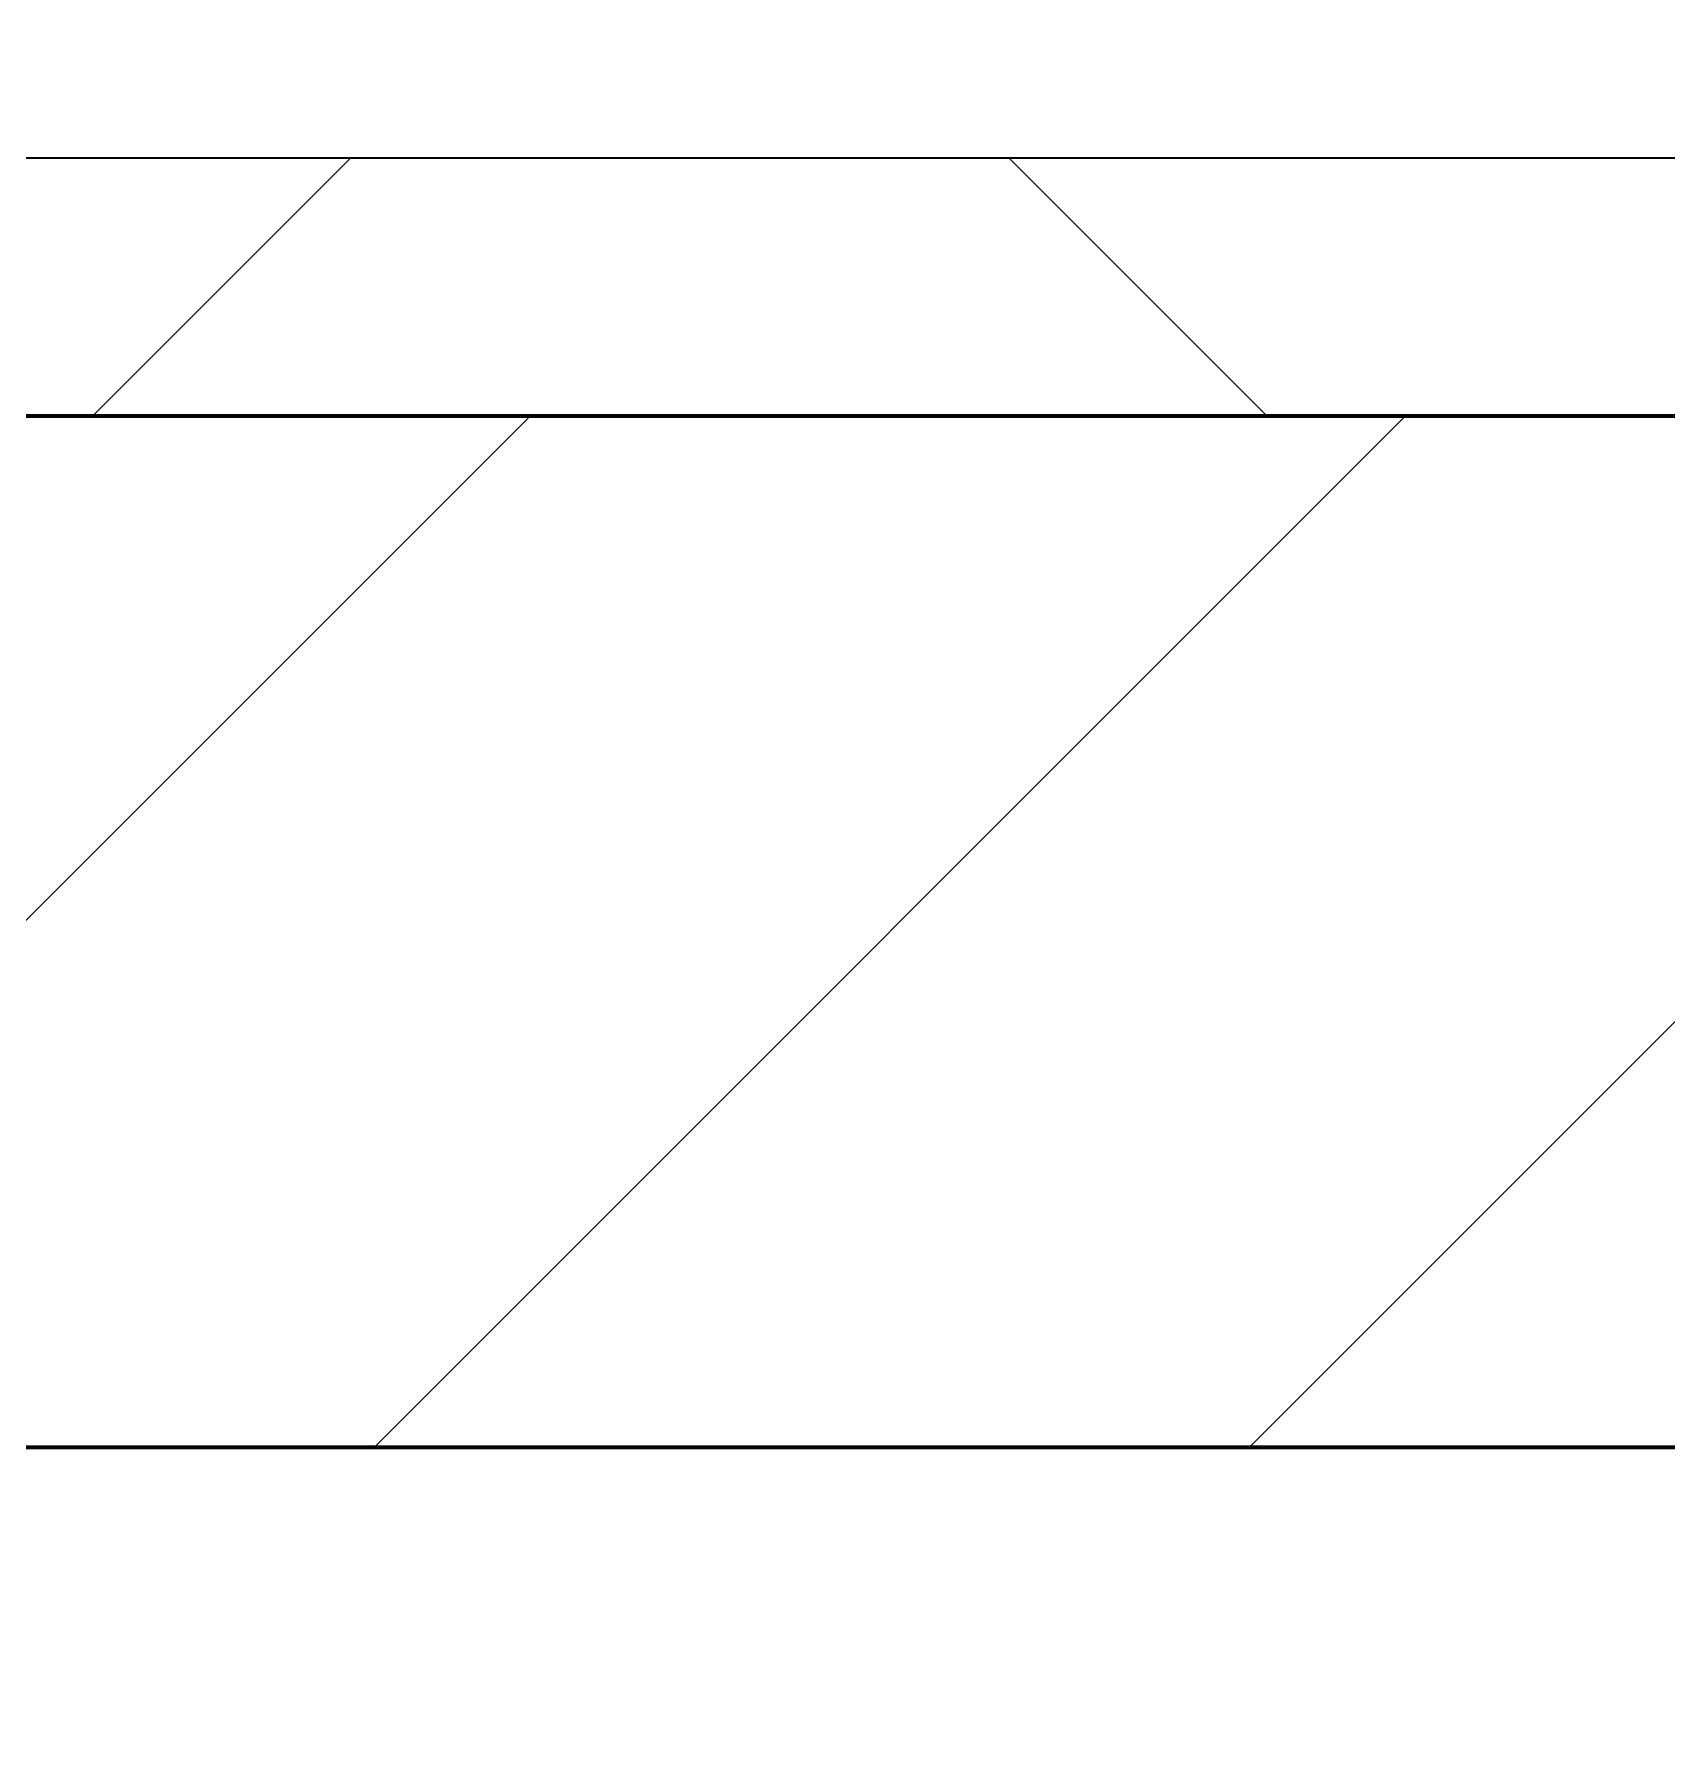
# Model space of a CAD drawing. Header units: millimetres. Extents: x -726012 to -647389, y -20772 to 18805.
# Drawn here: x -670886.5 to -670569.9, y 3872.5 to 4203 of the extents above; entities that cross this region are included whole.
import ezdxf
from ezdxf.xclip import XClip

# ---------------------------------------------------------------- set-up
doc = ezdxf.new("R2010")
doc.units = ezdxf.units.MM
doc.header["$XCLIPFRAME"] = 0
for name, color, linetype, lineweight in [('A-GLAZ-CURT', 2, 'Continuous', 9), ('A-WALL', 5, 'Continuous', 35), ('A-WALL-FNSH', 2, 'Continuous', 35), ('A-WALL-PATT', 1, 'Continuous', 35)]:
    doc.layers.add(name, color=color, linetype=linetype, lineweight=lineweight)
doc.layers.add('A11_ALU.SOLID SHEET', color=2, linetype='Continuous')

# ---------------------------------------------------------------- blocks, each defined once
blk = doc.blocks.new('PPLS-PP19_Custom Tile Pattern - Custom Tile Pattern-V209-4233-01 ENLARGED MULTI-PURPOSE LEVEL - REFLECTED CEILING PLAN - SHEET 4')
at = {"layer": 'A-GLAZ-CURT'}
for p, q in [((-300, 0), (300, 0)), ((300, 0), (-300, 0)), ((195.99, 0), (213.31, 0)), ((213.31, 0), (195.99, 0)), ((230.06, 0), (300, 0)), ((-300, -50), (300, -50)), ((300, -50), (-300, -50))]:
    blk.add_line(p, q, dxfattribs=at)
for points, knots in [([(-126.5, 0), (-122.44, 0), (-108.71, 0), (-86.68, 0), (-63.44, 0), (-54.4, 0), (-48.53, 0), (-30.79, 0), (-18.03, 0), (8.61, 0), (15.02, 0), (22.91, 0), (29.02, 0), (32.41, 0), (33.51, 0)], [-5231.017328, -5231.017328, -5231.017328, -5231.017328, -4994.692869, -4542.524482, -4008.285538, -3689.699207, -3546.54457, -3315.260113, -2864.387349, -2439.246196, -2084.094819, -1956.422387, -1818.904206, -1752.82481, -1752.82481, -1752.82481, -1752.82481]), ([(-36.78, 0), (-32.43, 0), (-19.22, 0), (8.83, 0), (43.36, 0), (70.92, 0), (82.12, 0), (83.66, 0)], [-6191.144455, -6191.144455, -6191.144455, -6191.144455, -5862.463379, -5340.621928, -4573.028122, -4094.177415, -3869.465285, -3869.465285, -3869.465285, -3869.465285]), ([(30.82, 0), (29.27, 0), (20.14, 0), (3.54, 0), (-16.58, 0), (-34.76, 0), (-36.04, 0)], [-10462.034656, -10462.034656, -10462.034656, -10462.034656, -10363.088938, -9884.23066, -9424.652049, -9182.880979, -9182.880979, -9182.880979, -9182.880979]), ([(-34.63, 0), (-26.29, 0), (-11.99, 0), (4.23, 0), (9.64, 0), (10.14, 0), (10.18, 0)], [-4019.024145, -4019.024145, -4019.024145, -4019.024145, -3589.737505, -3285.047089, -3066.359526, -3044.715262, -3044.715262, -3044.715262, -3044.715262]), ([(76.63, 0), (74.8, 0), (67.65, 0), (53.52, 0), (37, 0), (24.07, 0), (12.82, 0), (-2.9, 0), (-20.62, 0), (-29.57, 0), (-34, 0), (-34.13, 0)], [-3095.572228, -3095.572228, -3095.572228, -3095.572228, -2950.589685, -2634.532728, -2313.748533, -2106.613311, -1925.670641, -1617.263037, -1290.787923, -1039.307308, -1031.857409, -1031.857409, -1031.857409, -1031.857409]), ([(31.18, 0), (25.97, 0), (11.99, 0), (-10.25, 0), (-26.66, 0), (-33.97, 0)], [-4496.803627, -4496.803627, -4496.803627, -4496.803627, -4222.080604, -3745.412743, -3330.96565, -3330.96565, -3330.96565, -3330.96565]), ([(9.32, 0), (9.08, 0), (7.65, 0), (2.57, 0), (-12.23, 0), (-23.39, 0), (-31.26, 0), (-33.8, 0)], [-2922.926651, -2922.926651, -2922.926651, -2922.926651, -2882.788014, -2720.818881, -2518.50168, -2125.455881, -1948.617768, -1948.617768, -1948.617768, -1948.617768]), ([(70.61, 0), (66.16, 0), (55.8, 0), (39.61, 0), (24.74, 0), (2.64, 0), (-17.84, 0), (-30.57, 0), (-31.82, 0), (-32, 0)], [-4647.237329, -4647.237329, -4647.237329, -4647.237329, -4326.416877, -4098.545751, -3766.694881, -3333.063701, -2994.501669, -2698.150104, -2614.070998, -2614.070998, -2614.070998, -2614.070998]), ([(-30.52, 0), (-27.11, 0), (-17.83, 0), (5.99, 0), (22.06, 0), (37.44, 0), (45.92, 0), (57.76, 0), (64.47, 0), (72.74, 0), (75.22, 0), (76.03, 0), (76.21, 0)], [-2323.618664, -2323.618664, -2323.618664, -2323.618664, -2142.497158, -1716.209403, -1206.526904, -1089.329421, -901.315459, -753.071572, -495.328968, -421.953223, -334.951786, -290.452333, -290.452333, -290.452333, -290.452333]), ([(8.33, 0), (8.19, 0), (7.18, 0), (0.32, 0), (-13.89, 0), (-24.92, 0), (-29.03, 0)], [-3574.286521, -3574.286521, -3574.286521, -3574.286521, -3526.962355, -3285.499107, -2903.012179, -2680.714891, -2680.714891, -2680.714891, -2680.714891]), ([(-28.57, 0), (-26.93, 0), (-20.29, 0), (-11.45, 0), (2.08, 0), (13.15, 0), (21.24, 0), (24.62, 0), (24.72, 0), (24.72, 0)], [-5361.429781, -5361.429781, -5361.429781, -5361.429781, -5261.36855, -5050.479954, -4785.90057, -4596.498881, -4445.288762, -4384.376941, -4376.041937, -4376.041937, -4376.041937, -4376.041937]), ([(-15.19, 0), (-13.07, 0), (7.48, 0), (42.82, 0), (88.72, 0), (120.63, 0), (138.28, 0), (138.53, 0)], [-461.142613, -461.142613, -461.142613, -461.142613, -429.606584, -390.253598, -346.313304, -291.370682, -290.5735, -290.5735, -290.5735, -290.5735]), ([(-2.63, 0), (-2.47, 0), (-1.22, 0), (4.92, 0), (15.97, 0), (22.54, 0), (24.49, 0)], [-226.825321, -226.825321, -226.825321, -226.825321, -220.269177, -206.416616, -198.214427, -187.717507, -187.717507, -187.717507, -187.717507]), ([(33.48, 0), (27.82, 0), (11.65, 0), (3.08, 0), (-1.67, 0), (-2.25, 0)], [-304.691781, -304.691781, -304.691781, -304.691781, -285.83788, -246.234814, -234.646884, -234.646884, -234.646884, -234.646884]), ([(24.69, 0), (24.54, 0), (20.99, 0), (15.48, 0), (10.8, 0), (9.63, 0)], [-4368.572414, -4368.572414, -4368.572414, -4368.572414, -4306.476363, -4080.000647, -3772.857994, -3772.857994, -3772.857994, -3772.857994]), ([(18.16, 0), (19.15, 0), (24.25, 0), (25.66, 0), (26.12, 0)], [-5700.113719, -5700.113719, -5700.113719, -5700.113719, -5554.232259, -5302.431367, -5302.431367, -5302.431367, -5302.431367]), ([(32.41, 0), (31.49, 0), (26.98, 0), (20.67, 0), (18.85, 0), (18.16, 0)], [-6175.773004, -6175.773004, -6175.773004, -6175.773004, -6135.05769, -5972.647715, -5832.674503, -5832.674503, -5832.674503, -5832.674503]), ([(27.44, 0), (27.9, 0), (29.2, 0), (32.07, 0), (33.48, 0)], [-5037.309798, -5037.309798, -5037.309798, -5037.309798, -4887.603822, -4774.11737, -4774.11737, -4774.11737, -4774.11737]), ([(53.18, 0), (53.06, 0), (52.22, 0), (44.99, 0), (36.46, 0), (30.82, 0)], [-622.740158, -622.740158, -622.740158, -622.740158, -566.066452, -360.610861, 0, 0, 0, 0]), ([(101.83, 0), (98.16, 0), (74.89, 0), (51.16, 0), (31.18, 0)], [-70.817461, -70.817461, -70.817461, -70.817461, -59.610984, 0, 0, 0, 0]), ([(33.48, 0), (37.1, 0), (48.43, 0), (71.92, 0), (91.66, 0), (101.88, 0)], [-135.618218, -135.618218, -135.618218, -135.618218, -118.513713, -97.899267, -63.759246, -63.759246, -63.759246, -63.759246]), ([(101.83, 0), (99.68, 0), (92.19, 0), (85.59, 0), (74.4, 0), (62.26, 0), (51.85, 0), (44.56, 0), (36.28, 0), (33.5, 0)], [-7700.822334, -7700.822334, -7700.822334, -7700.822334, -7531.75727, -7135.649961, -6924.452779, -6738.82075, -6548.303034, -6314.283804, -6191.74398, -6191.74398, -6191.74398, -6191.74398]), ([(33.55, 0), (34.39, 0), (39.98, 0), (53.39, 0), (71.67, 0), (84.83, 0), (86.01, 0), (92.51, 0), (94.33, 0)], [-4772.18823, -4772.18823, -4772.18823, -4772.18823, -4705.298446, -4353.683244, -3960.84581, -3759.045785, -3336.541051, -2783.776468, -2783.776468, -2783.776468, -2783.776468]), ([(103.09, 0), (101.08, 0), (86.31, 0), (63.34, 0), (42.18, 0), (34.54, 0), (33.8, 0)], [-375.435014, -375.435014, -375.435014, -375.435014, -369.147452, -330.153101, -307.516438, -305.040949, -305.040949, -305.040949, -305.040949]), ([(33.96, 0), (35.59, 0), (40.59, 0), (51.19, 0), (58.74, 0), (61.34, 0), (61.45, 0)], [-1743.672443, -1743.672443, -1743.672443, -1743.672443, -1645.594513, -1443.202566, -1228.752106, -1120.932285, -1120.932285, -1120.932285, -1120.932285]), ([(168.37, 0), (167.68, 0), (162.47, 0), (147.02, 0), (109.77, 0), (76.86, 0), (57.82, 0), (46.51, 0), (41.18, 0), (36.02, 0), (35.54, 0), (35.54, 0)], [-543.375029, -543.375029, -543.375029, -543.375029, -530.793311, -458.593899, -401.860199, -357.622665, -341.267687, -334.000314, -326.15566, -319.318397, -317.489778, -317.489778, -317.489778, -317.489778]), ([(36.29, 0), (37.77, 0), (48.82, 0), (64.79, 0), (85.09, 0), (98, 0), (101.62, 0)], [-314.598523, -314.598523, -314.598523, -314.598523, -305.899624, -287.17622, -249.500363, -233.419763, -233.419763, -233.419763, -233.419763]), ([(61.47, 0), (61.47, 0), (61.21, 0), (54.61, 0), (53.71, 0), (53.56, 0)], [-1113.311073, -1113.311073, -1113.311073, -1113.311073, -1096.402191, -891.204116, -747.28819, -747.28819, -747.28819, -747.28819]), ([(76.22, 0), (75.58, 0), (73.64, 0), (71.05, 0), (70.61, 0)], [-193.634889, -193.634889, -193.634889, -193.634889, -31.537676, 0, 0, 0, 0]), ([(94.4, 0), (94.4, 0), (94.64, 0), (99.11, 0), (108.97, 0), (120.79, 0), (139.94, 0), (163.31, 0), (185.23, 0), (193.62, 0), (194.69, 0), (194.79, 0)], [-2348.345796, -2348.345796, -2348.345796, -2348.345796, -2310.419338, -2233.599744, -2052.234781, -1843.028543, -1530.39897, -1095.004608, -529.74427, -295.064701, -265.121568, -265.121568, -265.121568, -265.121568]), ([(101.83, 0), (110.46, 0), (125.8, 0), (132.42, 0), (134.6, 0)], [-233.110467, -233.110467, -233.110467, -233.110467, -194.761443, -152.241002, -152.241002, -152.241002, -152.241002]), ([(101.88, 0), (109.27, 0), (116.36, 0), (128.63, 0), (128.95, 0)], [-63.759246, -63.759246, -63.759246, -63.759246, -39.050993, -35.895543, -35.895543, -35.895543, -35.895543]), ([(114.39, 0), (114.2, 0), (112.08, 0), (107.45, 0), (102.6, 0), (102.55, 0)], [-8148.58938, -8148.58938, -8148.58938, -8148.58938, -8105.191388, -7723.759874, -7719.716255, -7719.716255, -7719.716255, -7719.716255]), ([(129.02, 0), (129.02, 0), (124.41, 0), (122.35, 0), (114.96, 0), (108.04, 0), (103.09, 0)], [-35.386604, -35.386604, -35.386604, -35.386604, -31.430235, -22.807238, -15.488593, 0, 0, 0, 0]), ([(157.9, 0), (156.77, 0), (151.67, 0), (143.29, 0), (134.04, 0), (126.24, 0), (118.6, 0), (114.23, 0), (111.98, 0), (105.66, 0), (105.23, 0), (105.23, 0)], [-10292.955006, -10292.955006, -10292.955006, -10292.955006, -10098.273015, -9847.788484, -9677.714971, -9567.007022, -9453.21225, -9220.200448, -9012.77275, -8966.157302, -8929.495943, -8929.495943, -8929.495943, -8929.495943]), ([(105.26, 0), (105.52, 0), (111.01, 0), (112.65, 0), (113.59, 0)], [-8920.561005, -8920.561005, -8920.561005, -8920.561005, -8814.835624, -8577.462505, -8577.462505, -8577.462505, -8577.462505]), ([(128.58, 0), (128.8, 0), (130.16, 0), (139.26, 0), (152.67, 0), (161.24, 0), (162.19, 0), (162.75, 0)], [-633.326174, -633.326174, -633.326174, -633.326174, -627.736123, -618.981161, -602.094757, -592.980799, -581.414464, -581.414464, -581.414464, -581.414464]), ([(137.1, 0), (136, 0), (133.64, 0), (129.87, 0), (129.11, 0)], [-670.405967, -670.405967, -670.405967, -670.405967, -651.020627, -640.742133, -640.742133, -640.742133, -640.742133]), ([(193.8, 0), (193.33, 0), (190.11, 0), (183.13, 0), (171, 0), (161.95, 0), (161.28, 0), (158.35, 0), (157.85, 0), (157.77, 0)], [-11665.349007, -11665.349007, -11665.349007, -11665.349007, -11565.880756, -11105.624034, -10839.086983, -10768.332124, -10666.779182, -10580.760289, -10550.278881, -10550.278881, -10550.278881, -10550.278881]), ([(238.49, 0), (226.9, 0), (201.62, 0), (177.41, 0), (159.34, 0), (158.33, 0), (158.3, 0)], [-223.445188, -223.445188, -223.445188, -223.445188, -187.987675, -143.776725, -129.632772, -123.352749, -123.352749, -123.352749, -123.352749]), ([(159.07, 0), (159.13, 0), (160.84, 0), (165.21, 0), (174.15, 0), (185.98, 0), (208.82, 0), (219.42, 0), (230.06, 0)], [-115.643202, -115.643202, -115.643202, -115.643202, -114.681583, -87.660824, -65.295536, -41.623857, -24.459831, 0, 0, 0, 0]), ([(162.75, 0), (165.4, 0), (170.91, 0), (172.61, 0), (172.61, 0)], [-111.264224, -111.264224, -111.264224, -111.264224, -56.742688, -19.085662, -19.085662, -19.085662, -19.085662]), ([(247.1, 0), (246.76, 0), (245.04, 0), (238.34, 0), (226.56, 0), (221.1, 0), (200.27, 0), (182.99, 0), (174.27, 0), (169.67, 0), (168.99, 0)], [-9649.085549, -9649.085549, -9649.085549, -9649.085549, -9581.591397, -9406.094246, -9221.510254, -9016.44624, -8717.832359, -8253.978395, -8152.463617, -8069.855175, -8069.855175, -8069.855175, -8069.855175]), ([(215.22, 0), (214.62, 0), (210.55, 0), (203.98, 0), (187.54, 0), (175.3, 0), (169.49, 0)], [-203.825446, -203.825446, -203.825446, -203.825446, -198.527383, -184.406837, -162.427601, -142.916156, -142.916156, -142.916156, -142.916156]), ([(171.51, 0), (176.48, 0), (193.23, 0), (201.73, 0), (208.81, 0), (213.9, 0), (241.96, 0), (266.73, 0), (281.71, 0), (291.71, 0), (296.52, 0), (297.86, 0), (298.09, 0)], [-7971.819559, -7971.819559, -7971.819559, -7971.819559, -7784.112253, -7606.717214, -7289.299508, -7042.621073, -6582.165592, -6068.460911, -5766.029927, -5566.724884, -5280.360606, -5199.253518, -5199.253518, -5199.253518, -5199.253518]), ([(172.07, 0), (177.66, 0), (187.87, 0), (201.08, 0), (207.47, 0), (213.96, 0), (215.11, 0)], [-255.364076, -255.364076, -255.364076, -255.364076, -237.955587, -223.92608, -215.862851, -208.75215, -208.75215, -208.75215, -208.75215]), ([(237.78, 0), (233.72, 0), (225.51, 0), (219.94, 0), (219.02, 0)], [-11414.107731, -11414.107731, -11414.107731, -11414.107731, -11162.864862, -10856.732305, -10856.732305, -10856.732305, -10856.732305]), ([(219.9, 0), (220.86, 0), (225.87, 0), (233.81, 0), (238.51, 0)], [-10670.940496, -10670.940496, -10670.940496, -10670.940496, -10511.382485, -10136.127981, -10136.127981, -10136.127981, -10136.127981]), ([(300, 0), (288.22, 0), (267.1, 0), (246.25, 0), (238.47, 0)], [-12528.858583, -12528.858583, -12528.858583, -12528.858583, -11905.454923, -11428.354069, -11428.354069, -11428.354069, -11428.354069]), ([(300, 0), (286.53, 0), (266.04, 0), (245.52, 0), (238.62, 0)], [-285.253232, -285.253232, -285.253232, -285.253232, -244.693688, -223.576857, -223.576857, -223.576857, -223.576857]), ([(239.35, 0), (241.66, 0), (244.69, 0), (246.54, 0), (246.96, 0)], [-10113.56507, -10113.56507, -10113.56507, -10113.56507, -9925.173265, -9834.877357, -9834.877357, -9834.877357, -9834.877357]), ([(284.76, 0), (284.76, 0), (285.09, 0), (287.47, 0), (293.59, 0), (297.76, 0), (300, 0)], [-4110.630118, -4110.630118, -4110.630118, -4110.630118, -4053.389046, -3959.664717, -3862.421465, -3746.95702, -3746.95702, -3746.95702, -3746.95702]), ([(297.38, 0), (295.84, 0), (291.62, 0), (285.38, 0), (284.87, 0)], [-4803.172655, -4803.172655, -4803.172655, -4803.172655, -4358.271401, -4143.037883, -4143.037883, -4143.037883, -4143.037883])]:
    blk.add_open_spline(points, degree=3, knots=knots, dxfattribs=at)
for points in [[(24.49, 0), (25.23, 0), (25.72, 0), (26.04, 0)], [(27.89, 0), (29.09, 0), (30.86, 0), (33.37, 0)], [(80.35, 0), (79.57, 0), (78.27, 0), (76.63, 0)], [(84.06, 0), (83.48, 0), (82.41, 0), (81.72, 0)], [(136.44, 0), (125.28, 0), (113.81, 0), (102.17, 0)], [(168.74, 0), (168.74, 0), (169.81, 0), (171.51, 0)], [(195.11, 0), (194.91, 0), (194.44, 0), (193.8, 0)]]:
    blk.add_open_spline(points, degree=3, dxfattribs=at)
blk = doc.blocks.new('PPLS-PP19_Custom Tile Pattern - Custom Tile Pattern-V210-4233-01 ENLARGED MULTI-PURPOSE LEVEL - REFLECTED CEILING PLAN - SHEET 4')
at = {"layer": 'A-GLAZ-CURT'}
for p, q in [((-300, 0), (300, 0)), ((300, 0), (-300, 0)), ((-293.07, 0), (-275.75, 0)), ((-275.75, 0), (-293.07, 0)), ((-300, -50), (300, -50)), ((300, -50), (-300, -50))]:
    blk.add_line(p, q, dxfattribs=at)
at = {"layer": 'A-GLAZ-CURT', "flags": 128}
for points in [[(-300, 0), (-291.56, 0), (-283.3, 0), (-275.2, 0), (-267.26, 0), (-259.45, 0), (-251.77, 0), (-244.2, 0), (-236.74, 0), (-229.36, 0), (-222.06, 0), (-214.83, 0), (-207.71, 0), (-200.76, 0), (-194.02, 0), (-187.54, 0), (-181.38, 0), (-175.58, 0), (-170.25, 0), (-165.64, 0), (-162.01, 0), (-159.53, 0), (-157.46, 0)], [(-156.53, 0), (-160.27, 0), (-164.95, 0), (-169.65, 0), (-174.47, 0), (-179.49, 0), (-184.81, 0), (-190.44, 0), (-196.37, 0), (-202.58, 0), (-209.04, 0), (-215.73, 0), (-222.63, 0), (-229.72, 0), (-236.97, 0), (-244.39, 0), (-251.96, 0), (-259.67, 0), (-267.51, 0), (-275.48, 0), (-283.55, 0), (-291.73, 0), (-300, 0)]]:
    blk.add_lwpolyline(points, dxfattribs=at)
at = {"layer": 'A-GLAZ-CURT'}
for points, knots in [([(-300, 0), (-284.65, 0), (-236.57, 0), (-174.61, 0), (-129.95, 0), (-110.8, 0), (-99.5, 0), (-91.46, 0)], [-5323.127839, -5323.127839, -5323.127839, -5323.127839, -4502.809032, -2700.551212, -1002.059161, -460.363443, 0, 0, 0, 0]), ([(-225.07, 0), (-242.99, 0), (-267.07, 0), (-294.48, 0), (-300, 0)], [-14892.772381, -14892.772381, -14892.772381, -14892.772381, -13729.592194, -13439.944408, -13439.944408, -13439.944408, -13439.944408])]:
    blk.add_open_spline(points, degree=3, knots=knots, dxfattribs=at)
blk = doc.blocks.new('*U885')
at = {"layer": 'A-GLAZ-CURT'}
for name, p in [('PPLS-PP19_Custom Tile Pattern - Custom Tile Pattern-V209-4233-01 ENLARGED MULTI-PURPOSE LEVEL - REFLECTED CEILING PLAN - SHEET 4', (5400, 11720.41)), ('PPLS-PP19_Custom Tile Pattern - Custom Tile Pattern-V210-4233-01 ENLARGED MULTI-PURPOSE LEVEL - REFLECTED CEILING PLAN - SHEET 4', (6000, 11720.41))]:
    blk.add_blockref(name, p, dxfattribs=at)
blk = doc.blocks.new('*U1287')
blk.add_lwpolyline([(21173.36, -580), (28210, -580), (28210, -6849.96), (45954.15, -6849.96), (45954.15, 600), (82995.06, 600), (83086.47, 650), (90052, 650), (90392, 990), (103159.16, 990), (103159.16, 4990), (21173.36, 4990), (21173.36, 3485.45), (21203.36, 3485.45), (21203.36, 925.54), (21173.36, 925.54), (21173.36, -580)])

msp = doc.modelspace()

# ---------------------------------------------------------------- hatches: boundary and pattern name
at = {"layer": 'A-WALL-PATT', "lineweight": 9}
h = msp.add_hatch(dxfattribs=at)
h.set_pattern_fill('FP_3', color=256, style=0, pattern_type=2)
h.set_pattern_definition([(45, (0, 0), (-212.13203, 212.13203), []), (135, (0, 0), (-212.13203, -212.13203), [])])
h.paths.add_polyline_path([(-661708.03, 4129.02), (-661758.03, 4179.02), (-698678.22, 4179.02), (-698678.22, 4129.02), (-663127.46, 4129.02)])
h = msp.add_hatch(dxfattribs=at)
h.set_pattern_fill('FP_2', color=256, style=0, pattern_type=2)
h.set_pattern_definition([(45, (0, 0), (-84.852814, 84.852814), [])])
h.paths.add_polyline_path([(-661508.03, 3929.02), (-661708.03, 4129.02), (-698478.22, 4129.02), (-698478.22, 3929.02), (-661790.87, 3929.02)])

# ---------------------------------------------------------------- linework, layer by layer
at = {"layer": 'A-WALL', "color": 7, "lineweight": 70}
for p, q in [((-698478.22, 4129.02), (-661708.03, 4129.02)), ((-661790.87, 3929.02), (-672727.37, 3929.02))]:
    msp.add_line(p, q, dxfattribs=at)
at = {"layer": 'A-WALL-FNSH', "color": 250}
for p, q in [((-698678.22, 4179.02), (-661758.03, 4179.02)), ((-661708.03, 4129.02), (-698678.22, 4129.02))]:
    msp.add_line(p, q, dxfattribs=at)

# ---------------------------------------------------------------- block references
msp.add_blockref('*U885', (-676282.37, -7541.39))

# ---------------------------------------------------------------- next in the draw order: block references
at = {"layer": 'A11_ALU.SOLID SHEET'}
ref = msp.add_blockref('*U1287', (-744682.37, 3579.02), dxfattribs=at)
XClip(ref).set_block_clipping_path([(22516.8245944298, -23612.0000696909), (92487.8891097467, 7199.9972603897)])

doc.saveas('drawing.dxf')
